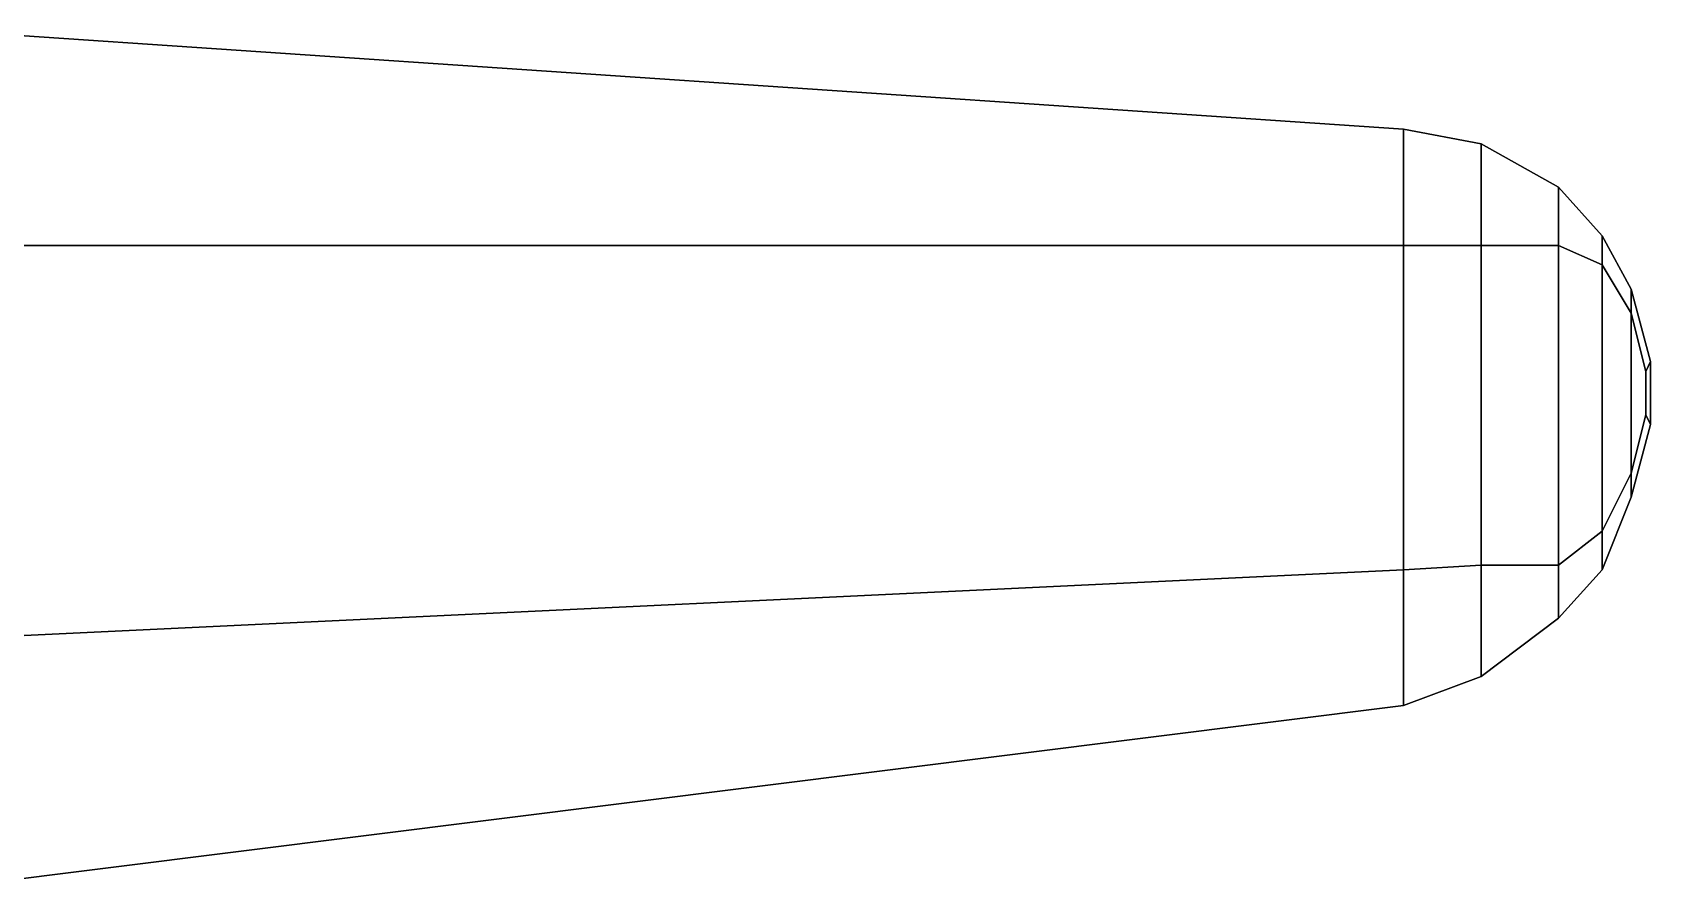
# Model space of a CAD drawing. Header units: millimetres. Extents: x -5.3 to 5.3, y -4.4 to 9.
# Drawn here: x 1.909 to 5.25, y 0.38 to 2.14 of the extents above; entities that cross this region are included whole.
import ezdxf

# ---------------------------------------------------------------- set-up
doc = ezdxf.new("R2010")
doc.units = ezdxf.units.MM
doc.layers.add('wing2', color=1, linetype='Continuous')

msp = doc.modelspace()

# ---------------------------------------------------------------- linework, layer by layer
at = {"layer": 'wing2'}
for points in [[(4.74, 1.94, -0.17), (1.79, 2.14, -0.39), (1.79, 1.7, -0.53), (4.74, 1.7, -0.24)], [(4.74, 1.7, -0.1), (1.79, 1.7, -0.21), (1.79, 2.14, -0.39), (4.74, 1.94, -0.17)], [(4.9, 1.91, -0.16), (4.74, 1.94, -0.17), (4.74, 1.7, -0.24), (4.9, 1.7, -0.22)], [(4.9, 1.7, -0.09), (4.74, 1.7, -0.1), (4.74, 1.94, -0.17), (4.9, 1.91, -0.16)], [(5.06, 1.82, -0.15), (4.9, 1.91, -0.16), (4.9, 1.7, -0.22), (5.06, 1.7, -0.2)], [(5.06, 1.7, -0.08), (4.9, 1.7, -0.09), (4.9, 1.91, -0.16), (5.06, 1.82, -0.15)], [(5.15, 1.72, -0.14), (5.06, 1.82, -0.15), (5.06, 1.7, -0.2), (5.15, 1.66, -0.19)], [(5.15, 1.66, -0.09), (5.06, 1.7, -0.08), (5.06, 1.82, -0.15), (5.15, 1.72, -0.14)], [(5.21, 1.61, -0.13), (5.15, 1.72, -0.14), (5.15, 1.66, -0.19), (5.21, 1.56, -0.17)], [(5.21, 1.56, -0.1), (5.15, 1.66, -0.09), (5.15, 1.72, -0.14), (5.21, 1.61, -0.13)], [(4.74, 1.03, -0.1), (1.79, 0.89, -0.21), (1.79, 1.7, -0.21), (4.74, 1.7, -0.1)], [(1.79, 1.7, -0.53), (1.79, 0.89, -0.53), (4.74, 1.03, -0.24), (4.74, 1.7, -0.24)], [(4.74, 1.7, -0.24), (4.74, 1.03, -0.24), (4.9, 1.04, -0.22), (4.9, 1.7, -0.22)], [(4.9, 1.04, -0.09), (4.74, 1.03, -0.1), (4.74, 1.7, -0.1), (4.9, 1.7, -0.09)], [(4.9, 1.7, -0.22), (4.9, 1.04, -0.22), (5.06, 1.04, -0.2), (5.06, 1.7, -0.2)], [(5.06, 1.04, -0.08), (4.9, 1.04, -0.09), (4.9, 1.7, -0.09), (5.06, 1.7, -0.08)], [(5.06, 1.7, -0.2), (5.06, 1.04, -0.2), (5.15, 1.11, -0.19), (5.15, 1.66, -0.19)], [(5.15, 1.11, -0.09), (5.06, 1.04, -0.08), (5.06, 1.7, -0.08), (5.15, 1.66, -0.09)], [(5.15, 1.66, -0.19), (5.15, 1.11, -0.19), (5.21, 1.23, -0.17), (5.21, 1.56, -0.17)], [(5.21, 1.23, -0.1), (5.15, 1.11, -0.09), (5.15, 1.66, -0.09), (5.21, 1.56, -0.1)], [(5.24, 1.44, -0.11), (5.21, 1.56, -0.1), (5.21, 1.61, -0.13), (5.25, 1.46, -0.13)], [(5.25, 1.46, -0.13), (5.21, 1.61, -0.13), (5.21, 1.56, -0.17), (5.24, 1.44, -0.15)], [(5.24, 1.35, -0.11), (5.21, 1.23, -0.1), (5.21, 1.56, -0.1), (5.24, 1.44, -0.11)], [(5.21, 1.56, -0.17), (5.21, 1.23, -0.17), (5.24, 1.35, -0.15), (5.24, 1.44, -0.15)], [(5.24, 1.44, -0.15), (5.24, 1.35, -0.15), (5.25, 1.33, -0.13), (5.25, 1.46, -0.13)], [(5.25, 1.46, -0.13), (5.25, 1.33, -0.13), (5.24, 1.35, -0.11), (5.24, 1.44, -0.11)], [(5.25, 1.33, -0.13), (5.21, 1.18, -0.13), (5.21, 1.23, -0.1), (5.24, 1.35, -0.11)], [(5.24, 1.35, -0.15), (5.21, 1.23, -0.17), (5.21, 1.18, -0.13), (5.25, 1.33, -0.13)], [(5.21, 1.23, -0.17), (5.15, 1.11, -0.19), (5.15, 1.03, -0.14), (5.21, 1.18, -0.13)], [(5.21, 1.18, -0.13), (5.15, 1.03, -0.14), (5.15, 1.11, -0.09), (5.21, 1.23, -0.1)], [(5.15, 1.11, -0.19), (5.06, 1.04, -0.2), (5.06, 0.93, -0.15), (5.15, 1.03, -0.14)], [(5.15, 1.03, -0.14), (5.06, 0.93, -0.15), (5.06, 1.04, -0.08), (5.15, 1.11, -0.09)], [(4.9, 1.04, -0.22), (4.74, 1.03, -0.24), (4.74, 0.75, -0.17), (4.9, 0.81, -0.16)], [(4.9, 0.81, -0.16), (4.74, 0.75, -0.17), (4.74, 1.03, -0.1), (4.9, 1.04, -0.09)], [(5.06, 1.04, -0.2), (4.9, 1.04, -0.22), (4.9, 0.81, -0.16), (5.06, 0.93, -0.15)], [(5.06, 0.93, -0.15), (4.9, 0.81, -0.16), (4.9, 1.04, -0.09), (5.06, 1.04, -0.08)], [(4.74, 1.03, -0.24), (1.79, 0.89, -0.53), (1.79, 0.38, -0.39), (4.74, 0.75, -0.17)], [(4.74, 0.75, -0.17), (1.79, 0.38, -0.39), (1.79, 0.89, -0.21), (4.74, 1.03, -0.1)]]:
    msp.add_3dface(points, dxfattribs=at)

doc.saveas('drawing.dxf')
